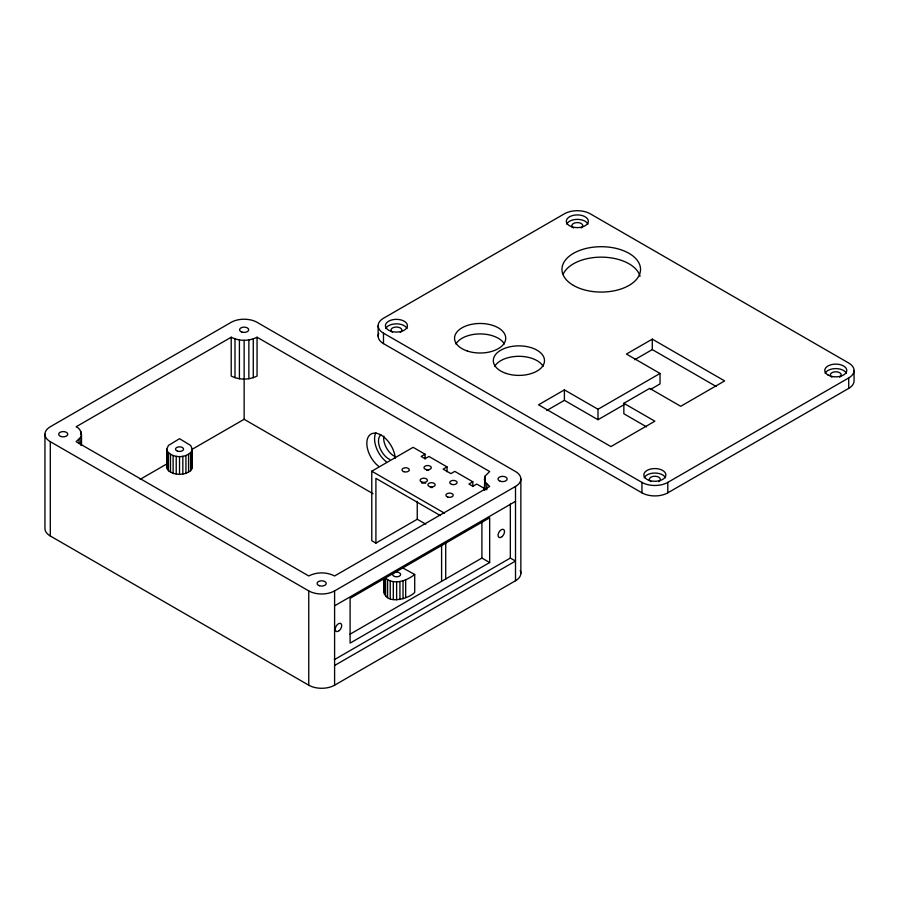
<?xml version="1.0" encoding="UTF-8"?>
<svg xmlns="http://www.w3.org/2000/svg" width="899" height="899" viewBox="0 0 899 899"><rect width="100%" height="100%" fill="white"/><g stroke="black" fill="none" stroke-linecap="round" stroke-linejoin="round"><path stroke-width="1.35" d="M80.876 445.263C80.337 438.869 83.888 430.216 76.145 426.755L231.212 337.226C239.156 341.317 249.113 341.317 257.058 337.226L489.663 471.526L484.932 476.256L484.314 490.067M166.731 449.14L168.45 445.443L179.53 438.701L190.61 445.443L192.319 449.14L192.319 467.042L190.61 470.739L185.924 473.447L179.53 474.436L173.125 473.447L168.45 470.739L166.731 467.042L166.731 449.14L167.169 468.963M191.88 468.963L192.319 449.14M403.022 568.089L414.709 574.483L414.709 592.385C408.36 599.318 384.109 605.454 384.266 590.474M484.314 478.987L484.932 481.718L489.663 486.449L334.597 575.967C326.652 571.876 316.695 571.876 308.75 575.967L76.145 441.679L80.876 436.948M167.169 451.051C172.608 458.512 186.453 458.512 191.88 451.051M140.165 479.324L166.843 463.929M191.487 449.691L244.135 419.294L373.006 493.697M425.766 524.162L417.248 519.251L375.906 543.12L371.77 540.737L371.77 471.2L413.113 447.32L425.047 454.209L425.047 458.984M425.047 454.209L421.17 456.456L425.047 458.692L428.924 456.456L447.017 466.896L447.017 471.672M650.303 389.525L660.035 383.907L660.035 373.456L598.004 409.27L564.403 389.874L538.557 404.797L610.927 446.578L654.865 421.204L623.85 403.303L623.85 413.754L646.516 426.834M623.85 403.303L649.696 388.379L680.712 406.292L724.639 380.918L652.281 339.148L626.434 354.06L660.035 373.456M447.017 466.896L443.14 469.132L450.893 473.616L454.77 471.368L472.818 481.785L472.818 486.561M546.783 410.495L564.403 400.325L598.004 419.721L624.76 404.269M634.66 359.757L652.281 349.587L716.2 386.491M472.818 481.785L468.941 484.033L472.863 486.292L476.74 484.055L484.786 488.696M50.299 441.679L308.75 590.89A18.272 10.552 0 0 0 334.597 590.89L515.509 486.449A18.272 10.552 0 0 0 515.509 471.526L257.058 322.314A18.272 10.552 0 0 0 231.212 322.314L50.299 426.755A18.272 10.552 0 0 0 50.299 441.679L50.299 535.984L308.75 685.195A18.272 10.552 0 0 0 334.597 685.195L515.509 580.743A18.272 10.552 0 0 0 520.24 570.562M334.597 605.814L515.509 501.361M385.547 596.082L385.547 578.169C394.313 585.44 406.809 580.675 414.709 574.483M349.632 634.436L481.909 558.065L489.663 562.538L489.663 517.779L350.104 598.352L350.104 643.122L489.663 562.538M334.282 659.709L510.34 558.065L515.509 561.055L334.597 665.496M383.491 333.169L641.942 482.392A18.272 10.552 0 0 0 667.788 482.392L848.701 377.94A18.272 10.552 0 0 0 848.701 363.016L590.25 213.805A18.272 10.552 0 0 0 564.403 213.805L383.491 318.257A18.272 10.552 0 0 0 383.491 333.169L383.491 343.62L641.942 492.832A18.272 10.552 0 0 0 667.788 492.832L848.701 388.379A18.272 10.552 0 0 0 854.05 380.918L854.05 370.478M231.212 337.226L231.212 376.029C239.156 380.12 249.113 380.12 257.058 376.029L257.058 337.226M371.77 471.2L444.511 513.194M440.375 515.588L375.906 478.358L375.906 543.12M191.88 465.131L192.319 467.042M848.701 377.94L848.701 388.379M667.788 482.392L667.788 492.832M652.281 339.148L652.281 349.587M641.942 482.392L641.942 492.832M598.004 409.27L598.004 419.721M564.403 389.874L564.403 400.325M520.858 478.987L520.858 573.292M515.509 486.449L515.509 580.743M510.34 503.934L510.34 558.065M486.764 484.258L486.764 489.798M484.932 476.256L484.932 490.112M481.909 521.701L481.909 558.065M445.724 543.108L445.724 579.259M441.589 545.221L441.589 581.046M417.248 501.339L417.248 519.251M405.663 579.698L405.663 597.61M403.022 580.878L403.022 598.779M399.931 581.619L399.931 599.521M396.628 581.867L396.628 599.768M393.312 581.619L393.312 599.521M390.222 580.878L390.222 598.779M387.581 579.698L387.581 597.61M384.266 578.079L384.266 594.295M383.828 578.608L383.828 592.385M378.142 325.708L378.142 336.159M334.597 590.89L334.597 685.195M308.75 590.89L308.75 685.195M253.271 338.912L253.271 377.704M248.866 339.957L248.866 378.76M244.135 340.316L244.135 379.12M244.135 379.535L244.135 419.294M239.404 339.957L239.404 378.76M234.999 338.912L234.999 377.704M190.61 452.838L190.61 470.739M188.576 454.366L188.576 472.267M185.924 455.535L185.924 473.447M182.834 456.276L182.834 474.178M179.53 456.523L179.53 474.436M176.215 456.276L176.215 474.178M173.125 455.535L173.125 473.447M170.484 454.366L170.484 472.267M168.45 452.838L168.45 470.739M81.506 434.217L81.506 445.308M80.876 431.486L80.876 434.262M79.056 439.499L79.056 443.657M44.95 434.217L44.95 528.522A18.272 10.552 0 0 0 50.299 535.984M563.28 273.959A39.286 22.689 0 0 1 603.285 257.181A39.286 22.689 0 0 1 640.043 276.274M566.696 224.098A11.013 6.36 0 0 1 577.327 219.378A11.013 6.36 0 0 1 587.968 224.098M573.45 227.975A5.484 3.169 0 0 1 573.45 223.503A5.484 3.169 0 0 1 581.204 223.503A5.484 3.169 0 0 1 581.204 227.975M385.772 328.54A11.013 6.36 0 0 1 396.414 323.831A11.013 6.36 0 0 1 407.056 328.54M392.537 332.428A5.484 3.169 0 0 1 392.537 327.955A5.484 3.169 0 0 1 400.291 327.955A5.484 3.169 0 0 1 400.291 332.428M650.977 481.639A5.495 3.169 0 0 1 650.977 477.167A5.495 3.169 0 0 1 658.742 477.167A5.495 3.169 0 0 1 658.742 481.639M831.901 377.187A5.484 3.169 0 0 1 831.901 372.714A5.484 3.169 0 0 1 839.655 372.714A5.484 3.169 0 0 1 839.655 377.187M825.136 373.31A11.013 6.36 0 0 1 835.778 368.59A11.013 6.36 0 0 1 846.409 373.31M644.212 477.751A11.024 6.36 0 0 1 654.865 473.043A11.024 6.36 0 0 1 665.507 477.751M383.491 343.62A18.272 10.552 0 0 1 378.76 333.428M455.917 343.946A25.588 14.766 0 0 1 480.156 333.922A25.588 14.766 0 0 1 504.384 343.946M494.686 366.331A25.588 14.766 0 0 1 518.914 356.307A25.588 14.766 0 0 1 543.153 366.331M394.919 456.49A14.62 8.439 60 0 1 383.806 436.139M426.688 470.379A3.652 2.113 0 0 1 428.587 470.379M421.934 483.269A3.652 2.113 0 0 1 425.587 483.269M430.565 487.539A3.652 2.113 0 0 1 432.464 487.539M378.636 466.323A20.149 11.631 60 0 1 366.871 441.937A20.149 11.631 60 0 1 381.03 435.049A20.149 11.631 60 0 1 395.257 458.232M389.75 459.468A14.62 8.439 60 0 1 379.67 447.297A14.62 8.439 60 0 1 380.884 434.813M386.39 461.85A20.149 11.631 60 0 1 375.894 432.666M573.45 285.421A39.286 22.689 0 0 0 639.189 275.251A39.286 22.689 0 0 0 591.07 247.472A39.286 22.689 0 0 0 573.45 285.421M571.82 226.773A11.013 6.36 0 0 0 588.339 221.266A11.013 6.36 0 0 0 571.82 215.76A11.013 6.36 0 0 0 571.82 226.773M390.908 331.214A11.013 6.36 0 0 0 407.427 325.708A11.013 6.36 0 0 0 390.908 320.201A11.013 6.36 0 0 0 390.908 331.214M827.99 374.973A11.013 6.36 0 0 0 846.409 372.119A11.013 6.36 0 0 0 832.924 364.331A11.013 6.36 0 0 0 827.99 374.973M649.348 480.437A11.024 6.36 0 0 0 665.878 474.93A11.024 6.36 0 0 0 649.348 469.413A11.024 6.36 0 0 0 649.348 480.437M506.126 373.422A25.588 14.766 0 0 0 544.502 360.634A25.588 14.766 0 0 0 506.126 347.834A25.588 14.766 0 0 0 506.126 373.422M467.356 351.037A25.588 14.766 0 0 0 505.732 338.249A25.588 14.766 0 0 0 467.356 325.449A25.588 14.766 0 0 0 467.356 351.037M502.125 536.568A4.574 2.641 -60 0 0 503.575 529.489A4.574 2.641 -60 0 0 498.17 534.287A4.574 2.641 -60 0 0 502.125 536.568M319.392 585.721A4.574 2.641 0 0 0 326.236 583.429A4.574 2.641 0 0 0 319.392 581.147A4.574 2.641 0 0 0 319.392 585.721M500.305 481.268A4.574 2.641 0 0 0 507.16 478.987A4.574 2.641 0 0 0 500.305 476.695A4.574 2.641 0 0 0 500.305 481.268M60.941 436.498A4.574 2.641 0 0 0 67.796 434.217A4.574 2.641 0 0 0 60.941 431.936A4.574 2.641 0 0 0 60.941 436.498M241.853 332.057A4.574 2.641 0 0 0 248.708 329.764A4.574 2.641 0 0 0 241.853 327.483A4.574 2.641 0 0 0 241.853 332.057M339.305 630.57A4.574 2.641 -60 0 0 340.755 623.49A4.574 2.641 -60 0 0 335.349 628.289A4.574 2.641 -60 0 0 339.305 630.57M177.519 451.152A4.023 2.326 0 0 0 183.542 449.14A4.023 2.326 0 0 0 177.519 447.129A4.023 2.326 0 0 0 177.519 451.152M394.616 576.495A4.023 2.326 0 0 0 400.639 574.483A4.023 2.326 0 0 0 394.616 572.472A4.023 2.326 0 0 0 394.616 576.495M447.724 497.046A3.652 2.113 0 0 0 453.208 495.225A3.652 2.113 0 0 0 447.724 493.394A3.652 2.113 0 0 0 447.724 497.046M403.831 471.705A3.652 2.113 0 0 0 409.315 469.874A3.652 2.113 0 0 0 403.831 468.042A3.652 2.113 0 0 0 403.831 471.705M425.811 469.469A3.652 2.113 0 0 0 431.295 467.637A3.652 2.113 0 0 0 425.811 465.817A3.652 2.113 0 0 0 425.811 469.469M451.601 484.359A3.652 2.113 0 0 0 457.085 482.538A3.652 2.113 0 0 0 451.601 480.707A3.652 2.113 0 0 0 451.601 484.359M421.934 482.156A3.652 2.113 0 0 0 427.418 480.324A3.652 2.113 0 0 0 421.934 478.504A3.652 2.113 0 0 0 421.934 482.156M429.688 486.629A3.652 2.113 0 0 0 435.172 484.797A3.652 2.113 0 0 0 429.688 482.977A3.652 2.113 0 0 0 429.688 486.629"/></g></svg>
